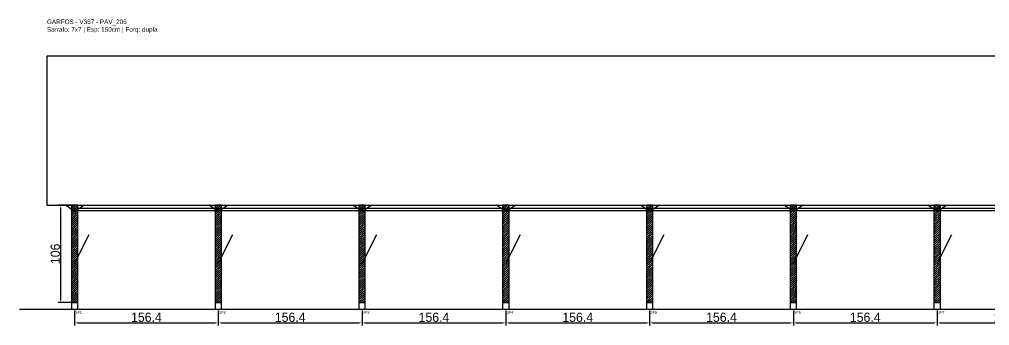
# Model space of a CAD drawing. Header units: metres. Extents: x -30 to 2123, y -25 to 308.
# Drawn here: x -30 to 1025, y -25 to 308 of the extents above; entities that cross this region are included whole.
import ezdxf

# ---------------------------------------------------------------- set-up
doc = ezdxf.new("R2010")
doc.units = ezdxf.units.M
for name, color, linetype in [('BARRA_ANCORAGEM', 1, 'Continuous'), ('COTA', 241, 'Continuous'), ('GARFOS OK', 3, 'Continuous'), ('NOME DA VIGA', 6, 'Continuous'), ('SARR_7x7', 40, 'Continuous'), ('TIRAS REESCORAMENTO', 252, 'Continuous'), ('VIGAS', 3, 'Continuous')]:
    doc.layers.add(name, color=color, linetype=linetype)
doc.dimstyles.new('EZ DXF', dxfattribs={"dimtxt": 10, "dimasz": 3.5, "dimexe": 3, "dimexo": 1.5, "dimgap": 1, "dimtad": 1, "dimdec": 1, "dimdsep": 46, "dimcen": 2.5, "dimazin": 3, "dimtfac": 1, "dimtmove": 0, "dimatfit": 3})

msp = doc.modelspace()

# ---------------------------------------------------------------- hatches: boundary and pattern name
at = {"layer": 'COTA'}
h = msp.add_hatch(dxfattribs=at)
h.set_pattern_fill('ANSI31', scale=0.5)
h.paths.add_polyline_path([(26.5, 0), (33.5, 0), (33.5, 106), (26.5, 106)])
h = msp.add_hatch(dxfattribs=at)
h.set_pattern_fill('ANSI31', scale=0.5)
h.paths.add_polyline_path([(182.88, 0), (189.88, 0), (189.88, 106), (182.88, 106)])
h = msp.add_hatch(dxfattribs=at)
h.set_pattern_fill('ANSI31', scale=0.5)
h.paths.add_polyline_path([(339.27, 0), (346.27, 0), (346.27, 106), (339.27, 106)])
h = msp.add_hatch(dxfattribs=at)
h.set_pattern_fill('ANSI31', scale=0.5)
h.paths.add_polyline_path([(495.65, 0), (502.65, 0), (502.65, 106), (495.65, 106)])
h = msp.add_hatch(dxfattribs=at)
h.set_pattern_fill('ANSI31', scale=0.5)
h.paths.add_polyline_path([(652.04, 0), (659.04, 0), (659.04, 106), (652.04, 106)])
h = msp.add_hatch(dxfattribs=at)
h.set_pattern_fill('ANSI31', scale=0.5)
h.paths.add_polyline_path([(808.42, 0), (815.42, 0), (815.42, 106), (808.42, 106)])
h = msp.add_hatch(dxfattribs=at)
h.set_pattern_fill('ANSI31', scale=0.5)
h.paths.add_polyline_path([(964.81, 0), (971.81, 0), (971.81, 106), (964.81, 106)])

# ---------------------------------------------------------------- linework, layer by layer
at = {"layer": 'BARRA_ANCORAGEM'}
for p, q in [((30, 42.4), (45.9, 74.2)), ((186.38, 42.4), (202.28, 74.2)), ((342.77, 42.4), (358.67, 74.2)), ((499.15, 42.4), (515.05, 74.2)), ((655.54, 42.4), (671.44, 74.2)), ((811.92, 42.4), (827.82, 74.2)), ((968.31, 42.4), (984.21, 74.2))]:
    msp.add_line(p, q, dxfattribs=at)
at = {"layer": 'GARFOS OK'}
for p, q in [((30, 99), (20, 106)), ((20, 106), (40, 106)), ((30, 99), (40, 106)), ((186.38, 99), (176.38, 106)), ((176.38, 106), (196.38, 106)), ((186.38, 99), (196.38, 106)), ((342.77, 99), (332.77, 106)), ((332.77, 106), (352.77, 106)), ((342.77, 99), (352.77, 106)), ((499.15, 99), (489.15, 106)), ((489.15, 106), (509.15, 106)), ((499.15, 99), (509.15, 106)), ((655.54, 99), (645.54, 106)), ((645.54, 106), (665.54, 106)), ((655.54, 99), (665.54, 106)), ((811.92, 99), (801.92, 106)), ((801.92, 106), (821.92, 106)), ((811.92, 99), (821.92, 106)), ((968.31, 99), (958.31, 106)), ((958.31, 106), (978.31, 106)), ((968.31, 99), (978.31, 106))]:
    msp.add_line(p, q, dxfattribs=at)
at = {"layer": 'GARFOS OK', "linetype": 'CONTINUOUS'}
msp.add_line((-30, -7), (2123, -7), dxfattribs=at)
at = {"layer": 'GARFOS OK'}
for points in [[(26.5, 0), (33.5, 0), (33.5, 106), (26.5, 106), (26.5, 0)], [(182.88, 0), (189.88, 0), (189.88, 106), (182.88, 106), (182.88, 0)], [(339.27, 0), (346.27, 0), (346.27, 106), (339.27, 106), (339.27, 0)], [(495.65, 0), (502.65, 0), (502.65, 106), (495.65, 106), (495.65, 0)], [(652.04, 0), (659.04, 0), (659.04, 106), (652.04, 106), (652.04, 0)], [(808.42, 0), (815.42, 0), (815.42, 106), (808.42, 106), (808.42, 0)], [(964.81, 0), (971.81, 0), (971.81, 106), (964.81, 106), (964.81, 0)]]:
    msp.add_lwpolyline(points, dxfattribs=at)
at = {"layer": 'SARR_7x7'}
for points in [[(26.5, -7), (33.5, -7), (33.5, 0), (26.5, 0), (26.5, -7)], [(182.88, -7), (189.88, -7), (189.88, 0), (182.88, 0), (182.88, -7)], [(339.27, -7), (346.27, -7), (346.27, 0), (339.27, 0), (339.27, -7)], [(495.65, -7), (502.65, -7), (502.65, 0), (495.65, 0), (495.65, -7)], [(652.04, -7), (659.04, -7), (659.04, 0), (652.04, 0), (652.04, -7)], [(808.42, -7), (815.42, -7), (815.42, 0), (808.42, 0), (808.42, -7)], [(964.81, -7), (971.81, -7), (971.81, 0), (964.81, 0), (964.81, -7)]]:
    msp.add_lwpolyline(points, dxfattribs=at)
at = {"layer": 'TIRAS REESCORAMENTO'}
for points in [[(30, 100), (186.38, 100), (186.38, 102.5), (30, 102.5), (30, 100)], [(186.38, 100), (342.77, 100), (342.77, 102.5), (186.38, 102.5), (186.38, 100)], [(342.77, 100), (499.15, 100), (499.15, 102.5), (342.77, 102.5), (342.77, 100)], [(499.15, 100), (655.54, 100), (655.54, 102.5), (499.15, 102.5), (499.15, 100)], [(655.54, 100), (811.92, 100), (811.92, 102.5), (655.54, 102.5), (655.54, 100)], [(811.92, 100), (968.31, 100), (968.31, 102.5), (811.92, 102.5), (811.92, 100)], [(968.31, 100), (1124.69, 100), (1124.69, 102.5), (968.31, 102.5), (968.31, 100)]]:
    msp.add_lwpolyline(points, dxfattribs=at)
at = {"layer": 'VIGAS'}
msp.add_lwpolyline([(0, 106), (2093, 106), (2093, 268), (0, 268), (0, 106)], dxfattribs=at)

# ---------------------------------------------------------------- texts
at = {"layer": 'NOME DA VIGA'}
for s, p in [('GF1', (30, -12)), ('GF2', (186.38, -12)), ('GF3', (342.77, -12)), ('GF4', (499.15, -12)), ('GF5', (655.54, -12)), ('GF6', (811.92, -12)), ('GF7', (968.31, -12))]:
    msp.add_text(s, height=3, dxfattribs=at).set_placement(p)
at = {"layer": 'NOME DA VIGA', "insert": (0, 293), "char_height": 5, "attachment_point": 7}
msp.add_mtext('GARFOS - V367 - PAV_206\\PSarrafo: 7x7 | Esp: 150cm | Forq: dupla', dxfattribs=at)

# ---------------------------------------------------------------- dimensions: what is measured, and where the dimension line sits
at = {"layer": 'COTA'}
msp.add_linear_dim(base=(15, 0), p1=(30, 0), p2=(30, 106), angle=90, dimstyle='EZ DXF', dxfattribs=at).render()
for base, p1, p2 in [((30, -22), (30, -7), (186.38, -7)), ((186.38, -22), (186.38, -7), (342.77, -7)), ((342.77, -22), (342.77, -7), (499.15, -7)), ((499.15, -22), (499.15, -7), (655.54, -7)), ((655.54, -22), (655.54, -7), (811.92, -7)), ((811.92, -22), (811.92, -7), (968.31, -7)), ((968.31, -22), (968.31, -7), (1124.69, -7))]:
    msp.add_linear_dim(base=base, p1=p1, p2=p2, dimstyle='EZ DXF', dxfattribs=at).render()

doc.saveas('drawing.dxf')
